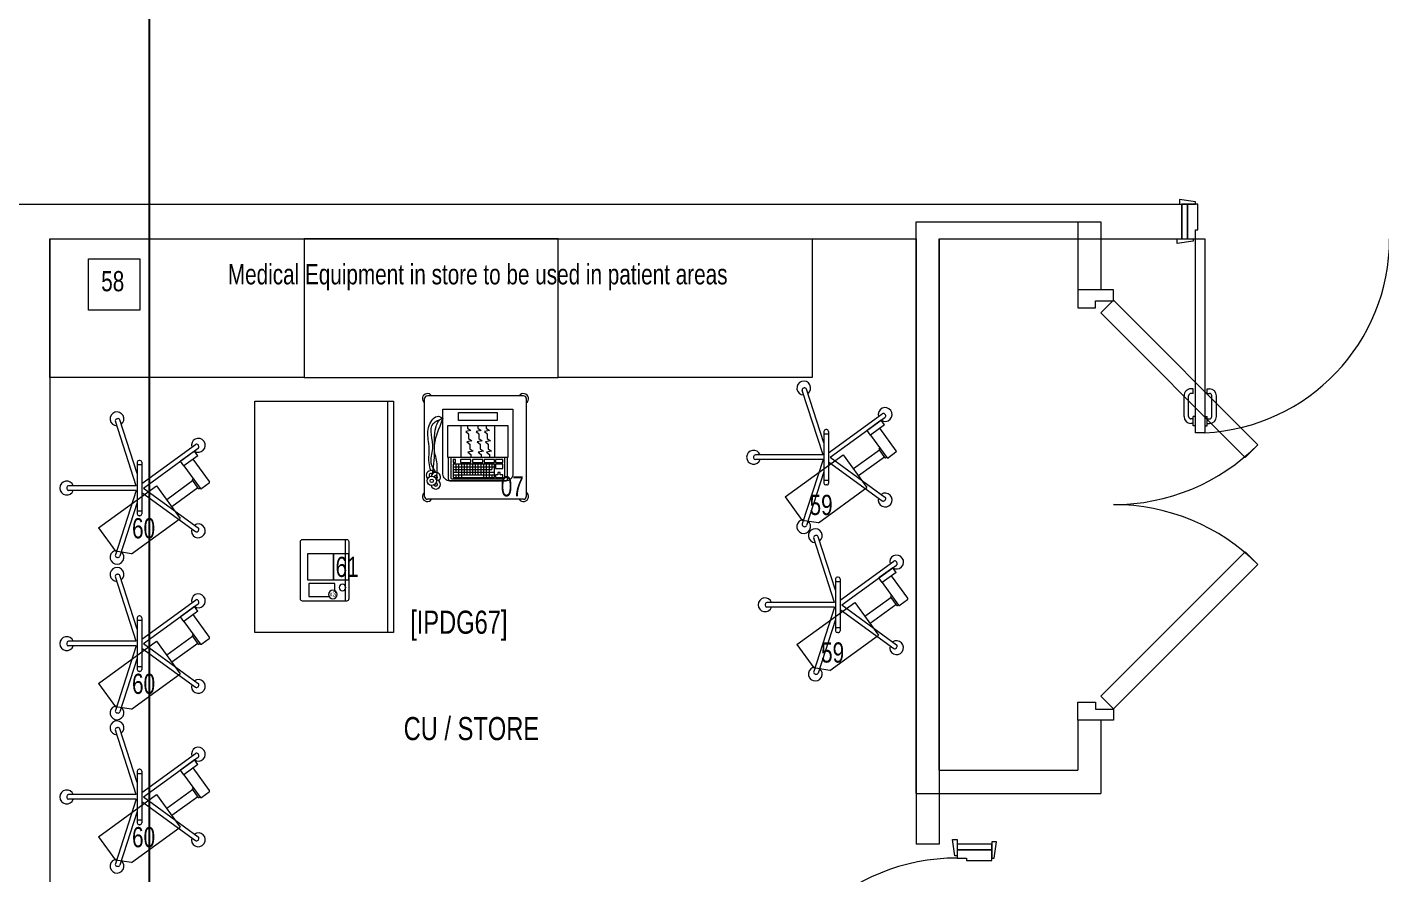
# Model space of a CAD drawing. Header units: metres. Extents: x -18745 to 220762, y -1579758 to -1356048.
# Drawn here: x 115034 to 120896, y -1432601 to -1428936 of the extents above; entities that cross this region are included whole.
import ezdxf

# ---------------------------------------------------------------- set-up
doc = ezdxf.new("R2010")
doc.units = ezdxf.units.M
doc.layers.get('0').update_dxf_attribs({"lineweight": 0})
for name, color, linetype, lineweight in [('A-100 - Copy$0$01-Ground Floor$0$RE.A-opening-wood-door', 8, 'Continuous', 0), ('A-100 - Copy$0$72_EGR_BASE_TEXT', 8, 'Continuous', 0), ('A-100 - Copy$0$Dims', 8, 'Continuous', 0), ('A-100 - Copy$0$Medical Equipment and Furniture', 8, 'Continuous', 0), ('A-100 - Copy$0$Medical Equipment and Furniture1', 8, 'Continuous', 5), ('A-100 - Copy$0$Walls', 8, 'Continuous', 0), ('A-100 - Copy$0$Wooden Joinery', 8, 'Continuous', 0)]:
    doc.layers.add(name, color=color, linetype=linetype, lineweight=lineweight)
doc.layers.add('A-100 - Copy$0$axes', color=8, linetype='Continuous')
doc.layers.add('A-100 - Copy$0$PD-VENT', color=8, linetype='Continuous')
doc.styles.add('A-100 - Copy$0$X3G_ENTITY_257CFD', font='swisscl.ttf', dxfattribs={"height": 200})
doc.styles.add('A-100 - Copy$0$X3G_ENTITY_2587EA', font='swisscl.ttf', dxfattribs={"height": 200})

# ---------------------------------------------------------------- blocks, each defined once
blk = doc.blocks.new('A-100 - Copy$0$HF12177-P')
for p, q in [((0, 0), (-0.1724, 0.2372)), ((0, 0), (0.1724, 0.2372)), ((-0.0196, -0.007), (-0.1885, 0.2255)), ((0.0196, -0.007), (0.1885, 0.2255)), ((-0.0631, -0.027), (-0.2951, -0.1024)), ((-0.01, -0.0308), (-0.2889, -0.1214)), ((-0.12, -0.015), (-0.12, -0.019)), ((-0.112, -0.007), (0.112, -0.007)), ((-0.112, -0.027), (0.112, -0.027)), ((-0.1, -0.007), (-0.1, -0.027)), ((-0.01, -0.0308), (-0.01, -0.324)), ((0.01, -0.0308), (0.01, -0.324)), ((0.01, -0.0308), (0.2889, -0.1214)), ((0.0631, -0.027), (0.2951, -0.1024)), ((0.1, -0.007), (0.1, -0.027)), ((0.12, -0.015), (0.12, -0.019))]:
    blk.add_line(p, q)
for centre, radius, start, end in [((-0.1852, 0.2378), 0.03, 325.47122, 286.52878), ((-0.1821, 0.2302), 0.008, 126.37327, 216), ((0, -0.017), 0.315, 125.62673, 126.37327), ((-0.1788, 0.2325), 0.008, 36, 125.62673), ((0.1852, 0.2378), 0.03, 253.47122, 214.52878), ((0.1788, 0.2325), 0.008, 54.37327, 144), ((0, -0.017), 0.315, 53.62673, 54.37327), ((0.1821, 0.2302), 0.008, 324, 53.62673), ((-0.112, -0.015), 0.008, 90, 180), ((-0.112, -0.019), 0.008, 180, 270), ((0.112, -0.015), 0.008, 0, 90), ((0.112, -0.019), 0.008, 270, 0), ((-0.2996, -0.1144), 0.03, 37.47122, 358.52878), ((-0.2926, -0.11), 0.008, 108, 197.62673), ((0, -0.017), 0.315, 197.62673, 198.37327), ((-0.2914, -0.1138), 0.008, 198.37327, 288), ((0.2996, -0.1144), 0.03, 181.47122, 142.52878), ((0.2914, -0.1138), 0.008, 252, 341.62673), ((0.2926, -0.11), 0.008, 342.37327, 72), ((0, -0.017), 0.315, 341.62673, 342.37327), ((0, -0.332), 0.03, 109.47122, 70.52878), ((-0.002, -0.324), 0.008, 180, 269.62673), ((0, -0.017), 0.315, 269.62673, 270.37327), ((0.002, -0.324), 0.008, 270.37327, 0)]:
    blk.add_arc(centre, radius, start, end)
blk = doc.blocks.new('A-100 - Copy$0$MONITOR ARM PLAN')
for p, q in [((0.025, -0.49375, 0), (0.025, -0.18375, 0)), ((0.025, -0.18375, 0), (0.2, -0.18375, 0)), ((0.2, -0.44375, 0), (0.2, -0.18375, 0)), ((0.2, -0.44375, 0), (0.15, -0.49375, 0)), ((0.025, -0.49375, 0), (0.15, -0.49375, 0))]:
    blk.add_line(p, q)
at = {"layer": 'A-100 - Copy$0$Medical Equipment and Furniture1'}
for p, q in [((0.025, 0.0375), (0, 0.0375)), ((0, 0.0375), (0, -0.0375)), ((0.025, 0.0375), (0.025, -0.0375)), ((0.145, 0.0125), (0.025, 0.0125)), ((0.15, 0.0075), (0.15, -0.0325)), ((0.025, -0.0375), (0, -0.0375)), ((0.025, -0.0375), (0.145, -0.0375)), ((0.09375, -0.0375), (0.09375, -0.04)), ((0.09875, -0.045), (0.13875, -0.045)), ((0.1, -0.045), (0.1, -0.18375)), ((0.1375, -0.045), (0.1375, -0.18375)), ((0.14375, -0.0375), (0.14375, -0.04))]:
    blk.add_line(p, q, dxfattribs=at)
for centre, start, end in [((0.145, 0.0075, 0), 0, 90), ((0.09875, -0.04), 180, 270), ((0.13875, -0.04), 270, 360), ((0.145, -0.0325), 270, 0)]:
    blk.add_arc(centre, 0.005, start, end, dxfattribs=at)
blk = doc.blocks.new('A-100 - Copy$0$CUPBOARD - GLASS TOP - LOCKABLE - 200x100x60')
at = {"layer": 'A-100 - Copy$0$Medical Equipment and Furniture1'}
blk.add_line((283.1819, -205.0074, 0), (284.1819, -205.0074, 0), dxfattribs=at)
at = {"layer": 'A-100 - Copy$0$Medical Equipment and Furniture1', "elevation": 0}
blk.add_lwpolyline([(284.1819, -204.4324), (283.1819, -204.4324), (283.1819, -205.0324), (284.1819, -205.0324)], close=True, dxfattribs=at)
blk = doc.blocks.new('A-100 - Copy$0$ME11129-P')
at = {"layer": 'A-100 - Copy$0$Medical Equipment and Furniture1'}
for p, q in [((0, 0.2002), (0, 0.0094)), ((0.2573, 0.2096), (0.0094, 0.2096)), ((0.2667, 0.0094), (0.2667, 0.2002)), ((0, 0.016), (0.2667, 0.016)), ((0.0094, 0), (0.2573, 0))]:
    blk.add_line(p, q, dxfattribs=at)
for points in [[(0.062, 0.1784), (0.1747, 0.1784), (0.1747, 0.0657), (0.062, 0.0657)], [(0.062, 0.0657), (0.1747, 0.0657), (0.1747, 0), (0.062, 0)]]:
    blk.add_lwpolyline(points, close=True, dxfattribs=at)
blk.add_lwpolyline([(0.2218, 0.0601), (0.1911, 0.0601), (0.1911, 0.1728), (0.2475, 0.1728), (0.2475, 0.0858)], dxfattribs=at)
for centre, radius in [((0.2382, 0.0694), 0.0188), ((0.208, 0.0274), 0.0141)]:
    blk.add_circle(centre, radius, dxfattribs=at)
for centre, start, end in [((0.0094, 0.2002), 90, 180), ((0.2573, 0.2002), 0, 90), ((0.0094, 0.0094), 180, 270), ((0.2573, 0.0094), 270, 0)]:
    blk.add_arc(centre, 0.00939, start, end, dxfattribs=at)
blk = doc.blocks.new('A-100 - Copy$0$IC.9')
at = {"layer": 'A-100 - Copy$0$Medical Equipment and Furniture1'}
for p, q in [((31.931, -23.8487), (31.931, -23.4248)), ((32.359, -23.4128), (31.943, -23.4128)), ((32.371, -23.4248), (32.371, -23.8487)), ((32.0331, -23.6784), (32.2902, -23.6784)), ((32.054, -23.7198), (32.234, -23.7198)), ((32.054, -23.7314), (32.222, -23.7314)), ((32.066, -23.7082), (32.066, -23.7429)), ((32.078, -23.7082), (32.078, -23.7661)), ((32.09, -23.7082), (32.09, -23.7661)), ((32.102, -23.7082), (32.102, -23.7545)), ((32.114, -23.7082), (32.114, -23.7545)), ((32.126, -23.7082), (32.126, -23.7545)), ((32.138, -23.7082), (32.138, -23.7545)), ((32.15, -23.7082), (32.15, -23.7545)), ((32.162, -23.7082), (32.162, -23.7545)), ((32.174, -23.7082), (32.174, -23.7545)), ((32.186, -23.7082), (32.186, -23.7661)), ((32.198, -23.7082), (32.198, -23.7661)), ((32.21, -23.7082), (32.21, -23.7661)), ((32.222, -23.7082), (32.222, -23.7314)), ((32.054, -23.7429), (32.234, -23.7429)), ((32.054, -23.7545), (32.234, -23.7545)), ((32.066, -23.7545), (32.066, -23.7661)), ((32.222, -23.7545), (32.222, -23.7661)), ((32.359, -23.8607), (31.943, -23.8607))]:
    blk.add_line(p, q, dxfattribs=at)
blk.add_lwpolyline([(32.2829, -23.7812), (32.0405, -23.7812, -0.414214), (32.0105, -23.7512), (32.0105, -23.4711), (32.3129, -23.4711), (32.3129, -23.7512, -0.414214)], format="xyb", close=True, dxfattribs=at)
for points in [[(32.2456, -23.5193), (32.0777, -23.5193), (32.0777, -23.485), (32.2456, -23.485)], [(32.2929, -23.5419), (32.0305, -23.5419), (32.0305, -23.6784), (32.2929, -23.6784)], [(32.2354, -23.5419), (32.0879, -23.5419), (32.0879, -23.6784), (32.2354, -23.6784)], [(32.054, -23.7018), (32.0649, -23.7018), (32.0649, -23.689), (32.054, -23.689)], [(32.054, -23.7661), (32.234, -23.7661), (32.234, -23.7082), (32.054, -23.7082)], [(32.0862, -23.7018), (32.1311, -23.7018), (32.1311, -23.689), (32.0862, -23.689)], [(32.1376, -23.7018), (32.1825, -23.7018), (32.1825, -23.689), (32.1376, -23.689)], [(32.189, -23.7018), (32.234, -23.7018), (32.234, -23.689), (32.189, -23.689)], [(32.2372, -23.7018), (32.2693, -23.7018), (32.2693, -23.689), (32.2372, -23.689)], [(32.2372, -23.7275), (32.2693, -23.7275), (32.2693, -23.7082), (32.2372, -23.7082)], [(32.2372, -23.7661), (32.2693, -23.7661), (32.2693, -23.7551), (32.2584, -23.7551), (32.2584, -23.7442), (32.2481, -23.7442), (32.2481, -23.7551), (32.2372, -23.7551)]]:
    blk.add_lwpolyline(points, close=True, dxfattribs=at)
for points in [[(32.1167, -23.5419), (32.1167, -23.5531), (32.1313, -23.5624), (32.1088, -23.5677), (32.1214, -23.5776), (32.1214, -23.5954)], [(32.1617, -23.5419), (32.1617, -23.5531), (32.1762, -23.5624), (32.1537, -23.5677), (32.1663, -23.5776), (32.1663, -23.5954)], [(32.1974, -23.5419), (32.1974, -23.5531), (32.212, -23.5624), (32.1895, -23.5677), (32.202, -23.5776), (32.202, -23.5954)], [(32.1214, -23.5865), (32.1214, -23.5977), (32.1359, -23.607), (32.1134, -23.6123), (32.126, -23.6222), (32.126, -23.64)], [(32.1663, -23.5865), (32.1663, -23.5977), (32.1808, -23.607), (32.1584, -23.6123), (32.1709, -23.6222), (32.1709, -23.64)], [(32.202, -23.5865), (32.202, -23.5977), (32.2166, -23.607), (32.1941, -23.6123), (32.2067, -23.6222), (32.2067, -23.64)], [(32.126, -23.6311), (32.126, -23.6423), (32.1405, -23.6516), (32.1181, -23.6569), (32.1306, -23.6668), (32.1306, -23.6784)], [(32.1709, -23.6311), (32.1709, -23.6423), (32.1855, -23.6516), (32.163, -23.6569), (32.1755, -23.6668), (32.1755, -23.6784)], [(32.2067, -23.6311), (32.2067, -23.6423), (32.2212, -23.6516), (32.1987, -23.6569), (32.2113, -23.6668), (32.2113, -23.6784)]]:
    blk.add_lwpolyline(points, dxfattribs=at)
for points in [[(32.0331, -23.6784), (32.0331, -23.7702, 0.414214), (32.0442, -23.7812), (32.2792, -23.7812, 0.414214), (32.2902, -23.7702), (32.2902, -23.6784)], [(32.0444, -23.6784), (32.0444, -23.7661, 0.414214), (32.0508, -23.7725), (32.2725, -23.7725, 0.414214), (32.2789, -23.7661), (32.2789, -23.6784)]]:
    blk.add_lwpolyline(points, format="xyb", dxfattribs=at)
for radius in [0.0202, 0.00737]:
    blk.add_circle((31.9619, -23.7807), radius, dxfattribs=at)
for centre, radius, start, end in [((31.943, -23.4248), 0.0218, 33.3224, 236.6776), ((31.943, -23.4248), 0.012, 90, 180), ((32.359, -23.4248), 0.0218, 303.3224, 146.6776), ((32.359, -23.4248), 0.012, 0, 90), ((31.9579, -23.7567), 0.0202, 36.58801, 226.42984), ((31.9579, -23.7567), 0.00737, 39.18352, 230.78008), ((31.9792, -23.796), 0.0202, 193.62555, 83.41807), ((31.9799, -23.7641), 0.0202, 306.53106, 170.11019), ((31.9792, -23.796), 0.00737, 196.5335, 80.51012), ((31.9799, -23.7641), 0.00737, 269.72916, 175.82874), ((31.943, -23.8487), 0.0218, 123.3224, 326.6776), ((31.943, -23.8487), 0.012, 180, 270), ((32.359, -23.8487), 0.0218, 213.3224, 56.6776), ((32.359, -23.8487), 0.012, 270, 0)]:
    blk.add_arc(centre, radius, start, end, dxfattribs=at)
for points in [[(31.9579, -23.7365), (31.9503, -23.7029), (31.9508, -23.6538), (31.9479, -23.6099), (31.9506, -23.541), (31.9909, -23.5014), (32.0106, -23.5103)], [(31.9799, -23.7439), (31.9595, -23.7042), (31.9663, -23.6408), (31.968, -23.5329), (32.0105, -23.5106)], [(31.9816, -23.7759), (31.9848, -23.7067), (31.9736, -23.6451), (32.0105, -23.5106), (32.0106, -23.5103)]]:
    blk.add_spline(points, degree=3, dxfattribs=at)
blk.add_open_spline([(31.9619, -23.7605), (31.9656, -23.7427), (31.9764, -23.6903), (31.9717, -23.6152), (31.9752, -23.5523), (31.9954, -23.5094), (32.0105, -23.5106)], degree=3, knots=[0, 0, 0, 0, 54.601492, 160.953484, 215.646198, 261.993454, 261.993454, 261.993454, 261.993454], dxfattribs=at)
blk = doc.blocks.new('A-100 - Copy$0$A$C009F45C9')
at = {"layer": 'A-100 - Copy$0$Wooden Joinery'}
for p, q in [((724, -1690), (724, -1680)), ((744, -1690), (724, -1690)), ((744, -1690), (744, -1680)), ((844, -1650), (754, -1650)), ((844, -1670), (754, -1670)), ((884, -1690), (844, -1690)), ((844, -1700), (844, -1690)), ((854, -1690), (854, -1680)), ((874, -1690), (874, -1680)), ((884, -1700), (884, -1690)), ((724, -1750), (724, -1760)), ((744, -1750), (724, -1750)), ((744, -1750), (744, -1760)), ((844, -1740), (844, -1750)), ((884, -1750), (844, -1750)), ((854, -1750), (854, -1760)), ((874, -1750), (874, -1760)), ((884, -1740), (884, -1750)), ((844, -1770), (754, -1770)), ((844, -1790), (754, -1790))]:
    blk.add_line(p, q, dxfattribs=at)
for points in [[(-75, -60), (-85, -60), (-95, 10), (-75, 10)], [(75, -50), (85, -50), (95, 20), (75, 20)], [(75, -100), (914, -100), (914, -60), (75, -60)], [(-75, -1740), (-85, -1740), (-95, -1810), (-75, -1810)], [(75, -1700), (914, -1700), (914, -1740), (75, -1740)], [(75, -1700), (914, -1700), (914, -1740), (75, -1740)], [(75, -1750), (85, -1750), (95, -1820), (75, -1820)]]:
    blk.add_lwpolyline(points, close=True, dxfattribs=at)
for points in [[(75, -25), (-75, -25), (-75, 0), (75, 0), (75, -25)], [(75, -25), (75, -60), (35, -60), (35, -70), (-75, -70), (-75, -25), (75, -25)], [(75, -1775), (75, -1740), (35, -1740), (35, -1730), (-75, -1730), (-75, -1775), (75, -1775)], [(75, -1775), (-75, -1775), (-75, -1800), (75, -1800), (75, -1775)]]:
    blk.add_lwpolyline(points, dxfattribs=at)
for centre, radius, start, end in [((75, -60), 840, 270, 357.2706), ((75, -1740), 840, 2.7294, 90), ((754, -1680), 30, 90, 180), ((754, -1680), 10, 90, 180), ((844, -1680), 30, 0, 90), ((844, -1680), 10, 0, 90), ((754, -1760), 30, 180, 270), ((754, -1760), 10, 180, 270), ((844, -1760), 10, 270, 0), ((844, -1760), 30, 270, 0)]:
    blk.add_arc(centre, radius, start, end, dxfattribs=at)
blk = doc.blocks.new('A-100 - Copy$0$A$C692066EF')
at = {"layer": 'A-100 - Copy$0$Wooden Joinery'}
for p, q in [((2365.9, 240), (2405.9, 240)), ((2365.9, 230), (2365.9, 240)), ((2375.9, 240), (2375.9, 250)), ((2395.9, 240), (2395.9, 250)), ((2405.9, 280), (2495.9, 280)), ((2405.9, 260), (2495.9, 260)), ((2405.9, 230), (2405.9, 240)), ((2505.9, 240), (2505.9, 250)), ((2505.9, 240), (2525.9, 240)), ((2525.9, 240), (2525.9, 250)), ((2365.9, 190), (2365.9, 180)), ((2365.9, 180), (2405.9, 180)), ((2375.9, 180), (2375.9, 170)), ((2395.9, 180), (2395.9, 170)), ((2405.9, 190), (2405.9, 180)), ((2505.9, 180), (2505.9, 170)), ((2505.9, 180), (2525.9, 180)), ((2525.9, 180), (2525.9, 170)), ((2405.9, 160), (2495.9, 160)), ((2405.9, 140), (2495.9, 140))]:
    blk.add_line(p, q, dxfattribs=at)
for points in [[(3215, 1080), (3205, 1080), (3195, 1150), (3215, 1150)], [(3365, 1070), (3375, 1070), (3385, 1140), (3365, 1140)], [(3215, 230), (2335.9, 230), (2335.9, 190), (3215, 190)], [(3215, 230), (2335.9, 230), (2335.9, 190), (3215, 190)], [(3215, 180), (3205, 180), (3195, 110), (3215, 110)], [(3365, 190), (3375, 190), (3385, 120), (3365, 120)]]:
    blk.add_lwpolyline(points, close=True, dxfattribs=at)
for points in [[(3215, 1105), (3365, 1105), (3365, 1130), (3215, 1130), (3215, 1105)], [(3215, 1105), (3215, 1070), (3255, 1070), (3255, 1060), (3365, 1060), (3365, 1105), (3215, 1105)], [(3215, 155), (3215, 190), (3255, 190), (3255, 200), (3365, 200), (3365, 155), (3215, 155)], [(3215, 155), (3365, 155), (3365, 130), (3215, 130), (3215, 155)]]:
    blk.add_lwpolyline(points, dxfattribs=at)
for centre, radius, start, end in [((3215, 190), 880, 90, 177.39475), ((2405.9, 250), 30, 90, 180), ((2405.9, 250), 10, 90, 180), ((2495.9, 250), 30, 0, 90), ((2495.9, 250), 10, 0, 90), ((2405.9, 170), 30, 180, 270), ((2405.9, 170), 10, 180, 270), ((2495.9, 170), 10, 270, 0), ((2495.9, 170), 30, 270, 0)]:
    blk.add_arc(centre, radius, start, end, dxfattribs=at)
blk = doc.blocks.new('A-100 - Copy$0$elec closet')
at = {"layer": 'A-100 - Copy$0$01-Ground Floor$0$RE.A-opening-wood-door', "linetype": 'ByBlock'}
for points in [[(-259, 1380.4), (-884.4, 755.1), (-829.5, 700.2), (-204.2, 1325.6)], [(259.1, 1380.4), (884.5, 755.1), (829.6, 700.2), (204.2, 1325.6)], [(-929.2, 755.1), (-929.2, 599.9), (-851.6, 599.9), (-851.6, 677.5), (-882.6, 677.5), (-882.6, 755.1)]]:
    blk.add_lwpolyline(points, close=True, dxfattribs=at)
for centre, start, end in [((-884.4, 755.1), 0, 44.99843), ((884.5, 755.1), 135.00157, 180)]:
    blk.add_arc(centre, 884.4, start, end, dxfattribs=at)
at = {"layer": 'A-100 - Copy$0$Dims'}
for points in [[(-1224.1, 699.9), (-929.2, 699.9)], [(932.8, 699.9), (1250, 699.9)], [(-1224.1, 599.9), (-929.2, 599.9)], [(932.8, 599.9), (1150, 599.9)]]:
    blk.add_lwpolyline(points, dxfattribs=at)
at = {"layer": 'A-100 - Copy$0$Walls'}
for p, q in [((-1224.1, -98.8), (-1224.1, 699.9)), ((1250, -98.8), (1250, 699.9)), ((-1150, 0), (-1150, 598.8)), ((1150, 0), (1150, 599.9)), ((1150, 0), (-1150, 0)), ((1250, -98.8), (-1224.1, -98.8))]:
    blk.add_line(p, q, dxfattribs=at)
blk.add_lwpolyline([(932.8, 755.1), (932.8, 599.9), (855.2, 599.9), (855.2, 677.5), (886.2, 677.5), (886.2, 755.1)], close=True, dxfattribs=at)
blk = doc.blocks.new('A-100 - Copy')
at = {"layer": 'A-100 - Copy$0$axes'}
blk.add_line((115563.3, -1477297.4, 0), (115563.3, -1366771.9, 0), dxfattribs=at)
blk.add_line((115563.3, -1477297.4, 0), (115563.3, -1366771.9, 0), dxfattribs=at)
at = {"layer": 'A-100 - Copy$0$Medical Equipment and Furniture', "elevation": 2.4}
for points in [[(116232.9, -1430452.7), (115132.9, -1430452.7), (115132.9, -1429852.7), (116232.9, -1429852.7)], [(116232.9, -1430452.7), (117332.9, -1430452.7), (117332.9, -1429852.7), (116232.9, -1429852.7)], [(118432.9, -1430452.7), (117332.9, -1430452.7), (117332.9, -1429852.7), (118432.9, -1429852.7)]]:
    blk.add_lwpolyline(points, close=True, dxfattribs=at)
at = {"layer": 'A-100 - Copy$0$Medical Equipment and Furniture', "elevation": 0}
blk.add_lwpolyline([(115299.5, -1429938.5), (115521.5, -1429938.5), (115521.5, -1430160.5), (115299.5, -1430160.5), (115299.5, -1429938.5)], dxfattribs=at)
at = {"layer": 'A-100 - Copy$0$Walls'}
for p, q in [((114799.1, -1429702.7, 2.4), (120033.3, -1429702.7, 2.4)), ((120033.3, -1429852.7, 0), (120033.3, -1429702.7, 0)), ((115132.9, -1429852.7, 2.4), (115132.9, -1433372.7, 2.4)), ((115132.9, -1429852.7, 2.4), (118882.9, -1429852.7, 2.4)), ((118882.9, -1429852.7, 2.4), (118882.9, -1432472.7, 2.4)), ((118982.9, -1429852.7, 2.4), (118982.9, -1432472.7, 2.4)), ((118982.9, -1429852.7, 2.4), (120033.3, -1429852.7, 2.4)), ((118982.9, -1432472.7, 2.4), (118882.9, -1432472.7, 2.4))]:
    blk.add_line(p, q, dxfattribs=at)
at = {"layer": 'A-100 - Copy$0$Medical Equipment and Furniture', "extrusion": (-1.92689e-13, -1.39405e-12, -1), "xscale": -1000.000000000001, "yscale": 1000.000000000001, "zscale": -1000.000000000001, "rotation": 90.01496832471715}
for p in [(-118511.2, -1430797.8, 0), (-115537.6, -1430931.2, 0), (-118561.2, -1431436.7, 0), (-115537.6, -1431604.6, 0), (-115537.6, -1432268.4, 0)]:
    blk.add_blockref('A-100 - Copy$0$HF12177-P', p, dxfattribs=at)
at = {"layer": 'A-100 - Copy$0$Medical Equipment and Furniture', "xscale": 1000, "yscale": 1000, "zscale": 1000}
blk.add_blockref('A-100 - Copy$0$IC.9', (84824.2, -1407119.2, 0), dxfattribs=at)
at = {"layer": 'A-100 - Copy$0$Medical Equipment and Furniture', "zscale": 1000}
for name, p, xscale, yscale, rotation in [('A-100 - Copy$0$CUPBOARD - GLASS TOP - LOCKABLE - 200x100x60', (-88412.6, -1147373.8, 2.4), -1000.000000000003, 1000.000000000003, 90), ('A-100 - Copy$0$MONITOR ARM PLAN', (118701.7, -1430659.5, 0), 1000, 1000, 305.9850316752795), ('A-100 - Copy$0$MONITOR ARM PLAN', (115728.2, -1430792.8, 0), 1000, 1000, 305.9850316752795), ('A-100 - Copy$0$MONITOR ARM PLAN', (118751.7, -1431298.3, 0), 1000, 1000, 305.9850316752795), ('A-100 - Copy$0$MONITOR ARM PLAN', (115728.2, -1431466.2, 0), 1000, 1000, 305.9850316752795), ('A-100 - Copy$0$MONITOR ARM PLAN', (115728.2, -1432130, 0), 1000, 1000, 305.9850316752795)]:
    blk.add_blockref(name, p, dxfattribs=dict(at, xscale=xscale, yscale=yscale, rotation=rotation))
at = {"layer": 'A-100 - Copy$0$Medical Equipment and Furniture', "ltscale": 5000, "extrusion": (-4.19218e-15, -8.55145e-16, -1), "xscale": 1000, "yscale": 1000, "zscale": 1000, "rotation": 270.000191299929}
blk.add_blockref('A-100 - Copy$0$ME11129-P', (-116426.8, -1431153.4, 0), dxfattribs=at)
at = {"layer": 'A-100 - Copy$0$PD-VENT', "rotation": 270}
blk.add_blockref('A-100 - Copy$0$elec closet', (118982.9, -1431002.7, 2.4), dxfattribs=at)
at = {"layer": 'A-100 - Copy$0$Wooden Joinery', "rotation": 270}
blk.add_blockref('A-100 - Copy$0$A$C009F45C9', (121833.3, -1429777.7, 0), dxfattribs=at)
at = {"layer": 'A-100 - Copy$0$Wooden Joinery'}
blk.add_blockref('A-100 - Copy$0$A$C692066EF', (115846.2, -1433602.7, 0), dxfattribs=at)
at = {"layer": 'A-100 - Copy$0$72_EGR_BASE_TEXT', "char_height": 100, "attachment_point": 2, "style": 'A-100 - Copy$0$X3G_ENTITY_2587EA'}
for s, insert in [('[IPDG67]', (116903.3, -1431461.8, 2.4)), ('CU / STORE', (116957.7, -1431922.3, 2.4))]:
    blk.add_mtext(s, dxfattribs=dict(at, insert=insert))
at = {"layer": 'A-100 - Copy$0$Medical Equipment and Furniture', "attachment_point": 2, "style": 'A-100 - Copy$0$X3G_ENTITY_257CFD'}
for s, insert, char_height, width in [('Medical Equipment in store to be used in patient areas', (116984.9, -1429961.9, 0), 87.473, 3260.537), ('x3', (116357, -1431378.7, 0), 21.87, 20.636)]:
    blk.add_mtext(s, dxfattribs=dict(at, insert=insert, char_height=char_height, width=width))
at = {"layer": 'A-100 - Copy$0$Medical Equipment and Furniture', "char_height": 87.47, "attachment_point": 2, "style": 'A-100 - Copy$0$X3G_ENTITY_257CFD'}
for s, insert in [('58', (115404.7, -1429991.8, 0)), ('07', (117134.7, -1430879.8, 0)), ('59', (118471.8, -1430960.4, 0)), ('60', (115538.3, -1431061.4, 0)), ('61', (116419.5, -1431228.6, 2.4)), ('59', (118521.7, -1431599.2, 0)), ('60', (115538.3, -1431734.8, 0)), ('60', (115538.3, -1432398.6, 0))]:
    blk.add_mtext(s, dxfattribs=dict(at, insert=insert))

msp = doc.modelspace()

# ---------------------------------------------------------------- block references
msp.add_blockref('A-100 - Copy', (0, 0))

doc.saveas('drawing.dxf')
